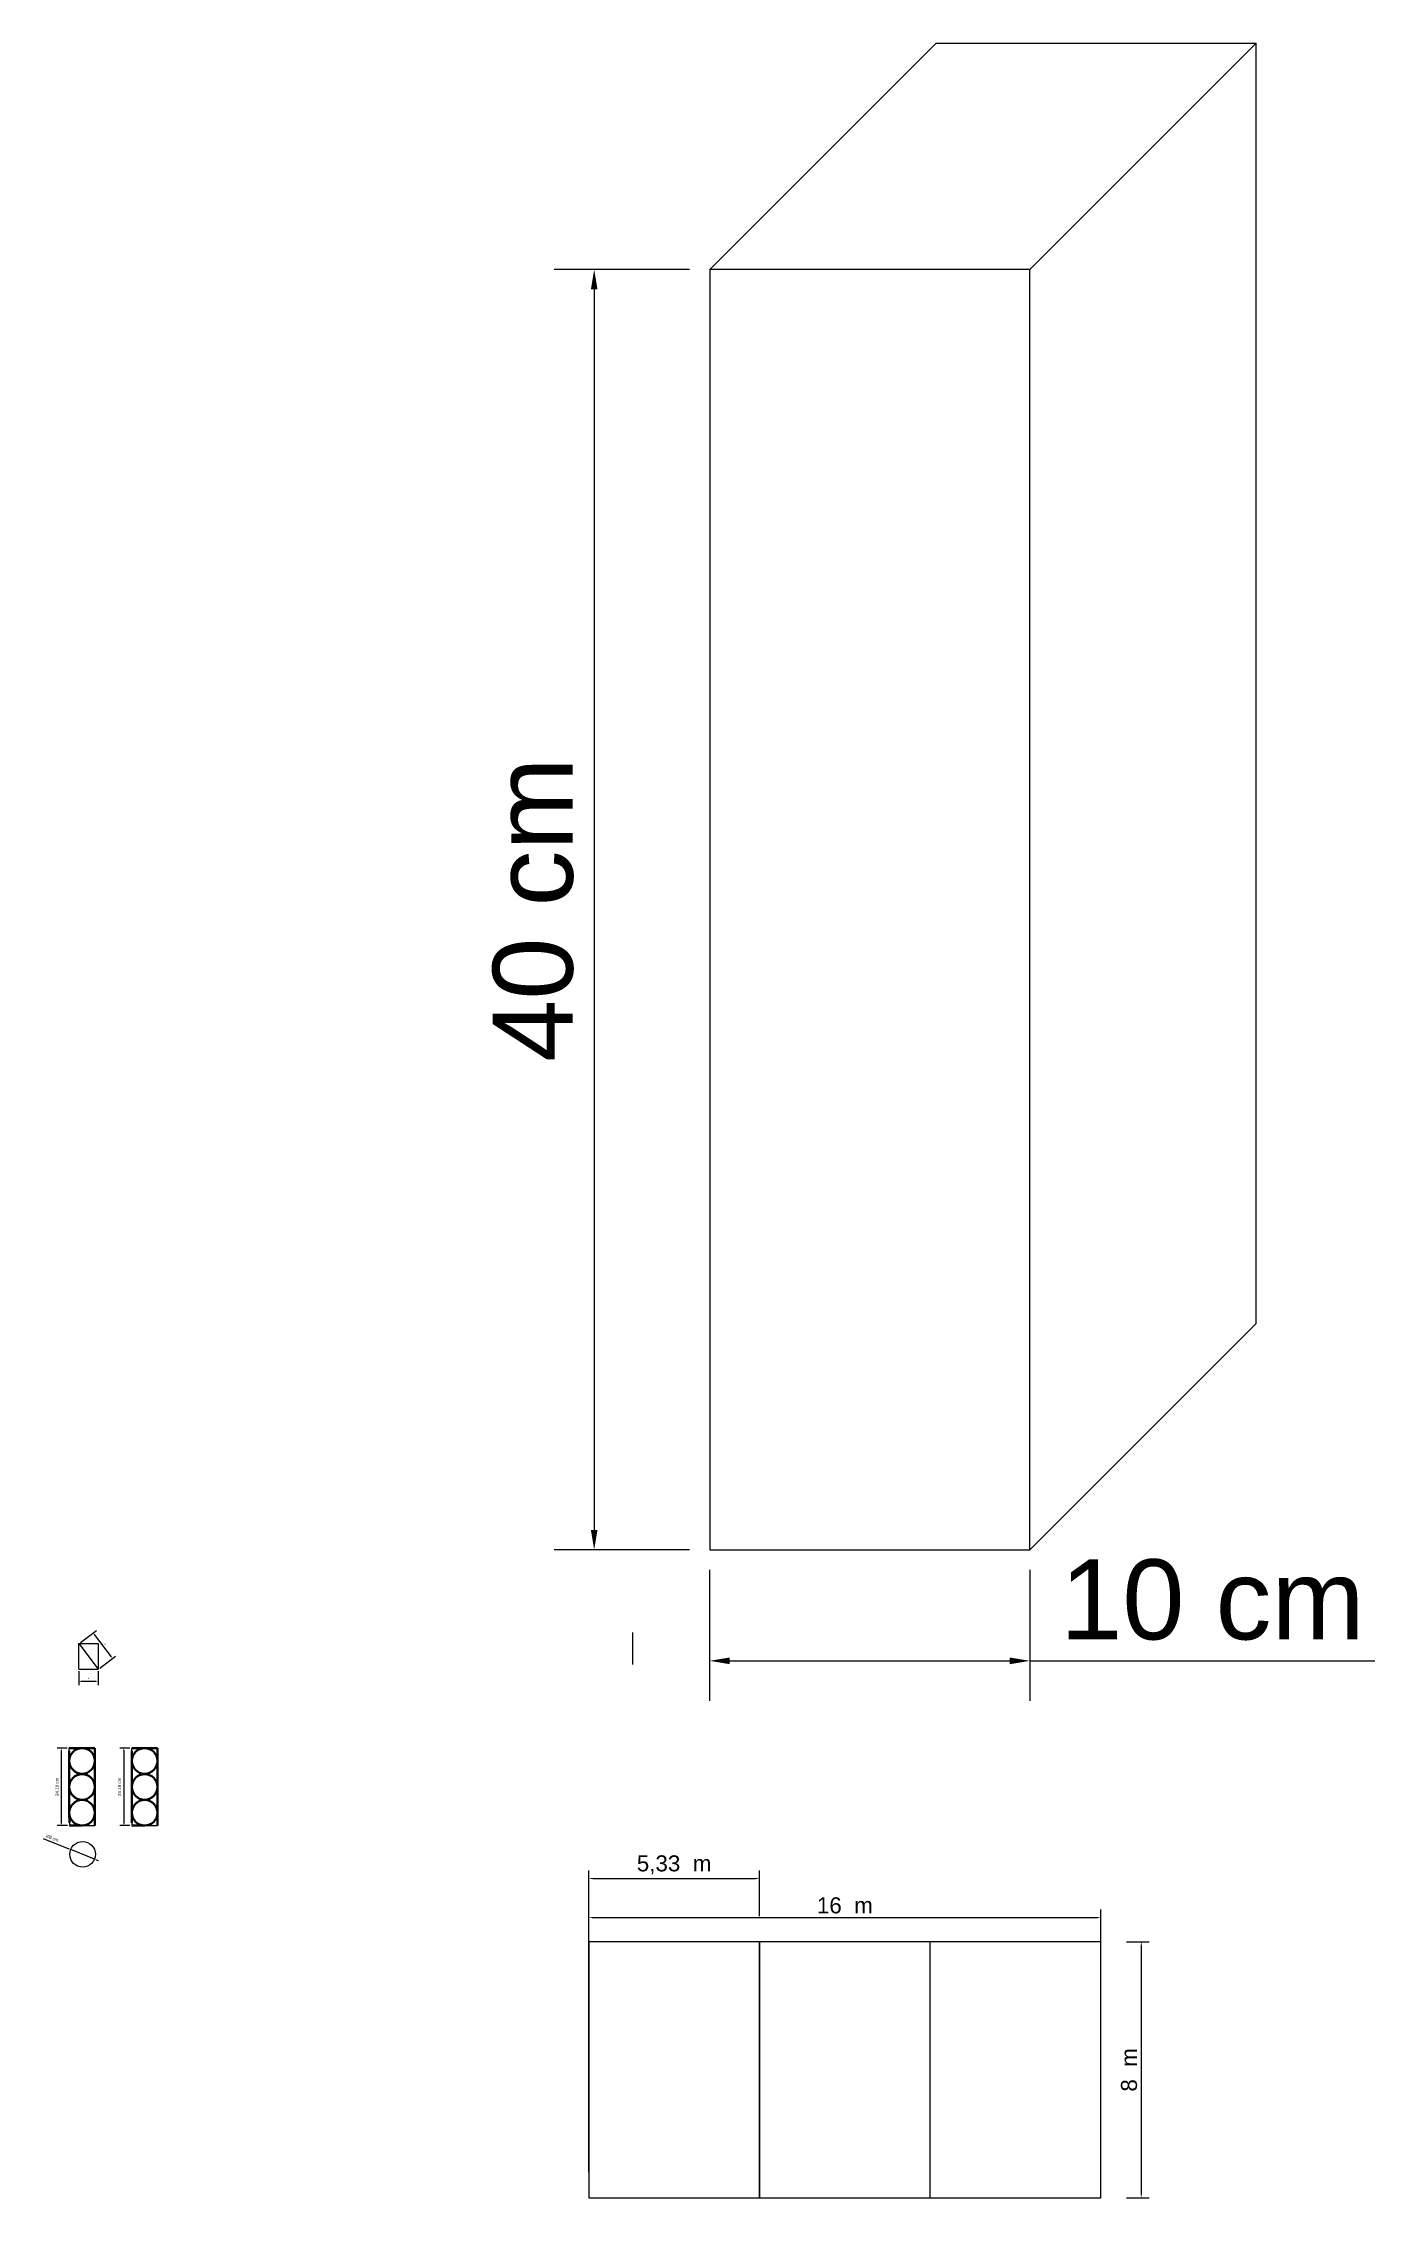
# Model space of a CAD drawing. Header units: millimetres. Extents: x 3066 to 4340, y 1586 to 2259.
# Drawn here: x 3066 to 3482, y 1586 to 2259 of the extents above; entities that cross this region are included whole.
import ezdxf

# ---------------------------------------------------------------- set-up
doc = ezdxf.new("R2010")
doc.units = ezdxf.units.MM
doc.linetypes.add('ACAD_ISO04W100', pattern=[30, 24, -3, 0, -3])
doc.layers.add('AYUDA DIBUJO', color=253, linetype='ACAD_ISO04W100')
doc.layers.add('Cotas', color=253, linetype='Continuous')
doc.styles.get("Standard").update_dxf_attribs({"font": 'arial.ttf'})
doc.dimstyles.new('Hector_cm', dxfattribs={"dimtxt": 2.5, "dimasz": 0.625, "dimexe": 1.248, "dimexo": 0.625, "dimtad": 1, "dimlfac": 0.1, "dimtxsty": 'Standard', "dimcen": 1, "dimadec": 0, "dimazin": 0, "dimtfac": 1, "dimtmove": 0, "dimatfit": 3, "dimfxl": 1, "dimarcsym": 0})
doc.dimstyles.new('Hector_m', dxfattribs={"dimtxt": 2.5, "dimasz": 0.625, "dimexe": 1.248, "dimexo": 4, "dimtad": 1, "dimlfac": 0.1, "dimtxsty": 'Standard', "dimcen": 1, "dimadec": 0, "dimazin": 0, "dimtfac": 1, "dimtmove": 0, "dimatfit": 3, "dimfxl": 1, "dimarcsym": 0})
doc.dimstyles.new('ISO-25', dxfattribs={"dimtxt": 1, "dimasz": 0.625, "dimexe": 1.248, "dimexo": 0.625, "dimtad": 1, "dimtxsty": 'Standard', "dimcen": 1, "dimadec": 0, "dimazin": 0, "dimtfac": 1, "dimtmove": 0, "dimatfit": 3, "dimfxl": 1, "dimarcsym": 0})

# ---------------------------------------------------------------- blocks, each defined once
blk = doc.blocks.new('*D3')
at = {"layer": 'Cotas', "color": 0, "lineweight": -2, "transparency": 16777216}
for p, q in [((3073.87, 1726.74), (3070.72, 1726.74)), ((3071.97, 1726.11), (3071.97, 1703.17)), ((3073.89, 1702.54), (3070.72, 1702.54))]:
    blk.add_line(p, q, dxfattribs=at)
at = {"layer": 'Cotas', "color": 0, "transparency": 16777216}
for points in [[(3071.86, 1726.11), (3072.07, 1726.11), (3071.97, 1726.74)], [(3071.86, 1703.17), (3072.07, 1703.17), (3071.97, 1702.54)]]:
    blk.add_solid(points, dxfattribs=at)
at = {"layer": 'Defpoints', "color": 0, "transparency": 16777216}
for p in [(3074.5, 1726.74), (3071.97, 1702.54), (3074.52, 1702.54)]:
    blk.add_point(p, dxfattribs=at)
at = {"layer": 'Cotas', "color": 0, "transparency": 16777216, "insert": (3070.74, 1714.64), "char_height": 1, "attachment_point": 5, "rotation": 90}
blk.add_mtext('24,19 cm', dxfattribs=at)
blk = doc.blocks.new('*D5')
at = {"layer": 'Cotas', "color": 0, "lineweight": -2, "transparency": 16777216}
for p, q in [((3093.4, 1726.74), (3090.25, 1726.74)), ((3091.5, 1726.11), (3091.5, 1703.17)), ((3093.42, 1702.54), (3090.25, 1702.54))]:
    blk.add_line(p, q, dxfattribs=at)
at = {"layer": 'Cotas', "color": 0, "transparency": 16777216}
for points in [[(3091.39, 1726.11), (3091.6, 1726.11), (3091.5, 1726.74)], [(3091.39, 1703.17), (3091.6, 1703.17), (3091.5, 1702.54)]]:
    blk.add_solid(points, dxfattribs=at)
at = {"layer": 'Defpoints', "color": 0, "transparency": 16777216}
for p in [(3094.03, 1726.74), (3091.5, 1702.54), (3094.05, 1702.54)]:
    blk.add_point(p, dxfattribs=at)
at = {"layer": 'Cotas', "color": 0, "transparency": 16777216, "insert": (3090.27, 1714.64), "char_height": 1, "attachment_point": 5, "rotation": 90}
blk.add_mtext('24,19 cm', dxfattribs=at)
blk = doc.blocks.new('*D6')
at = {"layer": 'Cotas', "color": 0, "lineweight": -2, "transparency": 16777216}
for p, q in [((2250.34, 3358.68), (2255.29, 3362.39)), ((2254.66, 3361.14), (2259.91, 3354.14)), ((2256.34, 3350.68), (2261.29, 3354.39))]:
    blk.add_line(p, q, dxfattribs=at)
at = {"layer": 'Cotas', "color": 0, "transparency": 16777216}
for points in [[(2254.75, 3361.2), (2254.58, 3361.08), (2254.29, 3361.64)], [(2260, 3354.2), (2259.83, 3354.08), (2260.29, 3353.64)]]:
    blk.add_solid(points, dxfattribs=at)
at = {"layer": 'Defpoints', "color": 0, "transparency": 16777216}
for p in [(2249.84, 3358.3), (2260.29, 3353.64), (2255.84, 3350.3)]:
    blk.add_point(p, dxfattribs=at)
at = {"layer": 'Cotas', "color": 0, "transparency": 16777216, "insert": (2257.96, 3358.14), "char_height": 0.425, "attachment_point": 5, "rotation": 306.8699}
blk.add_mtext('10', dxfattribs=at)
blk = doc.blocks.new('*D7')
at = {"layer": 'Cotas', "color": 0, "lineweight": -2, "transparency": 16777216}
for p, q in [((2249.84, 3349.68), (2249.84, 3345.34)), ((2250.47, 3346.59), (2255.22, 3346.59)), ((2255.84, 3349.68), (2255.84, 3345.34))]:
    blk.add_line(p, q, dxfattribs=at)
at = {"layer": 'Cotas', "color": 0, "transparency": 16777216}
for points in [[(2250.47, 3346.69), (2250.47, 3346.48), (2249.84, 3346.59)], [(2255.22, 3346.69), (2255.22, 3346.48), (2255.84, 3346.59)]]:
    blk.add_solid(points, dxfattribs=at)
at = {"layer": 'Defpoints', "color": 0, "transparency": 16777216}
for p in [(2249.84, 3350.3), (2255.84, 3350.3), (2255.84, 3346.59)]:
    blk.add_point(p, dxfattribs=at)
at = {"layer": 'Cotas', "color": 0, "transparency": 16777216, "insert": (2252.84, 3347.43), "char_height": 0.425, "attachment_point": 5}
blk.add_mtext('6', dxfattribs=at)
blk = doc.blocks.new('*D18')
at = {"layer": 'Cotas', "color": 0, "lineweight": -2, "transparency": 16777216}
for p, q in [((3274.53, 1782.41), (3274.53, 1741.51)), ((3374.53, 1782.41), (3374.53, 1741.51)), ((3280.78, 1753.99), (3368.28, 1753.99)), ((3374.53, 1753.99), (3482.33, 1753.99))]:
    blk.add_line(p, q, dxfattribs=at)
at = {"layer": 'Cotas', "color": 0, "transparency": 16777216}
for points in [[(3280.78, 1755.03), (3280.78, 1752.95), (3274.53, 1753.99)], [(3368.28, 1755.03), (3368.28, 1752.95), (3374.53, 1753.99)]]:
    blk.add_solid(points, dxfattribs=at)
at = {"layer": 'Defpoints', "color": 0, "transparency": 16777216}
for p in [(3274.53, 1788.66), (3374.53, 1788.66), (3374.53, 1753.99)]:
    blk.add_point(p, dxfattribs=at)
at = {"layer": 'Cotas', "color": 0, "transparency": 16777216, "insert": (3431.56, 1773.01), "char_height": 25, "attachment_point": 5}
blk.add_mtext('10 cm', dxfattribs=at)
blk = doc.blocks.new('*D19')
at = {"layer": 'Cotas', "color": 0, "lineweight": -2, "transparency": 16777216}
for p, q in [((3268.28, 2188.66), (3225.98, 2188.66)), ((3238.46, 2182.41), (3238.46, 1794.91)), ((3268.28, 1788.66), (3225.98, 1788.66))]:
    blk.add_line(p, q, dxfattribs=at)
at = {"layer": 'Cotas', "color": 0, "transparency": 16777216}
for points in [[(3237.42, 2182.41), (3239.5, 2182.41), (3238.46, 2188.66)], [(3237.42, 1794.91), (3239.5, 1794.91), (3238.46, 1788.66)]]:
    blk.add_solid(points, dxfattribs=at)
at = {"layer": 'Defpoints', "color": 0, "transparency": 16777216}
for p in [(3274.53, 2188.66), (3238.46, 1788.66), (3274.53, 1788.66)]:
    blk.add_point(p, dxfattribs=at)
at = {"layer": 'Cotas', "color": 0, "transparency": 16777216, "insert": (3219.45, 1988.66), "char_height": 25, "attachment_point": 5, "rotation": 90}
blk.add_mtext('40 cm', dxfattribs=at)
blk = doc.blocks.new('*D26')
at = {"layer": 'Cotas', "color": 0, "lineweight": -2, "transparency": 16777216}
for p, q in [((3236.76, 1674.22), (3236.76, 1688.5)), ((3238.01, 1686), (3288.84, 1686)), ((3290.09, 1674.22), (3290.09, 1688.5))]:
    blk.add_line(p, q, dxfattribs=at)
at = {"layer": 'Cotas', "color": 0, "transparency": 16777216}
for points in [[(3238.01, 1686.21), (3238.01, 1685.79), (3236.76, 1686)], [(3288.84, 1686.21), (3288.84, 1685.79), (3290.09, 1686)]]:
    blk.add_solid(points, dxfattribs=at)
at = {"layer": 'Defpoints', "color": 0, "transparency": 16777216}
for p in [(3290.09, 1686), (3236.76, 1666.22), (3290.09, 1666.22)]:
    blk.add_point(p, dxfattribs=at)
at = {"layer": 'Cotas', "color": 0, "transparency": 16777216, "insert": (3263.42, 1690.26), "char_height": 5, "attachment_point": 5}
blk.add_mtext('5,33  m', dxfattribs=at)
blk = doc.blocks.new('*D27')
at = {"layer": 'Cotas', "color": 0, "lineweight": -2, "transparency": 16777216}
for p, q in [((3236.76, 1594.22), (3236.76, 1676.27)), ((3396.76, 1594.22), (3396.76, 1676.27)), ((3238.01, 1673.77), (3395.51, 1673.77))]:
    blk.add_line(p, q, dxfattribs=at)
at = {"layer": 'Cotas', "color": 0, "transparency": 16777216}
for points in [[(3238.01, 1673.98), (3238.01, 1673.57), (3236.76, 1673.77)], [(3395.51, 1673.98), (3395.51, 1673.57), (3396.76, 1673.77)]]:
    blk.add_solid(points, dxfattribs=at)
at = {"layer": 'Defpoints', "color": 0, "transparency": 16777216}
for p in [(3396.76, 1673.77), (3236.76, 1586.22), (3396.76, 1586.22)]:
    blk.add_point(p, dxfattribs=at)
at = {"layer": 'Cotas', "color": 0, "transparency": 16777216, "insert": (3316.76, 1677.58), "char_height": 5, "attachment_point": 5}
blk.add_mtext('16  m', dxfattribs=at)
blk = doc.blocks.new('*D28')
at = {"layer": 'Cotas', "color": 0, "lineweight": -2, "transparency": 16777216}
for p, q in [((3404.76, 1666.22), (3411.85, 1666.22)), ((3409.35, 1664.97), (3409.35, 1587.47)), ((3404.76, 1586.22), (3411.85, 1586.22))]:
    blk.add_line(p, q, dxfattribs=at)
at = {"layer": 'Cotas', "color": 0, "transparency": 16777216}
for points in [[(3409.14, 1664.97), (3409.56, 1664.97), (3409.35, 1666.22)], [(3409.14, 1587.47), (3409.56, 1587.47), (3409.35, 1586.22)]]:
    blk.add_solid(points, dxfattribs=at)
at = {"layer": 'Defpoints', "color": 0, "transparency": 16777216}
for p in [(3396.76, 1666.22), (3396.76, 1586.22), (3409.35, 1586.22)]:
    blk.add_point(p, dxfattribs=at)
at = {"layer": 'Cotas', "color": 0, "transparency": 16777216, "insert": (3405.55, 1626.22), "char_height": 5, "attachment_point": 5, "rotation": 90}
blk.add_mtext('8  m', dxfattribs=at)
blk = doc.blocks.new('*D30')
at = {"layer": 'AYUDA DIBUJO', "color": 0, "lineweight": -2, "transparency": 16777216}
for p, q in [((3066.31, 1698.5), (3074.36, 1695.28)), ((3082.36, 1692.07), (3074.94, 1695.04)), ((3082.94, 1691.84), (3083.52, 1691.6))]:
    blk.add_line(p, q, dxfattribs=at)
at = {"layer": 'AYUDA DIBUJO', "color": 0, "transparency": 16777216}
for points in [[(3074.39, 1695.37), (3074.32, 1695.18), (3074.94, 1695.04)], [(3082.98, 1691.93), (3082.9, 1691.74), (3082.36, 1692.07)]]:
    blk.add_solid(points, dxfattribs=at)
at = {"layer": 'Defpoints', "color": 0, "transparency": 16777216}
for p in [(3074.94, 1695.04), (3082.36, 1692.07)]:
    blk.add_point(p, dxfattribs=at)
at = {"layer": 'AYUDA DIBUJO', "color": 0, "transparency": 16777216, "insert": (3069.17, 1698.61), "char_height": 1, "attachment_point": 5, "rotation": 338.16478}
blk.add_mtext('∅8 cm', dxfattribs=at)
blk = doc.blocks.new('rectangulo')
for p, q in [((2249.841, 3350.303), (2249.841, 3358.303)), ((2249.841, 3358.303), (2255.841, 3350.303)), ((2249.841, 3358.303), (2255.897, 3358.303)), ((2255.897, 3358.303), (2255.841, 3350.303)), ((2249.841, 3350.303), (2255.841, 3350.303))]:
    blk.add_line(p, q)
at = {"layer": 'Cotas'}
dim = blk.add_aligned_dim(p1=(2249.841, 3358.303), p2=(2255.841, 3350.303), distance=5.56, dimstyle='ISO-25', override={"dimpost": ' cm'}, dxfattribs=at)
dim.commit()
dim.dimension.update_dxf_attribs({"geometry": '*D6', "text_midpoint": (2257.963, 3358.144)})
dim = blk.add_linear_dim(base=(2255.841, 3346.587), p1=(2249.841, 3350.303), p2=(2255.841, 3350.303), dimstyle='ISO-25', override={"dimpost": ' cm'}, dxfattribs=at)
dim.commit()
dim.dimension.update_dxf_attribs({"geometry": '*D7', "text_midpoint": (2252.841, 3347.429)})

msp = doc.modelspace()

# ---------------------------------------------------------------- linework, layer by layer
for p, q in [((3274.533, 2188.657), (3345.243, 2259.367)), ((3345.243, 2259.367), (3445.243, 2259.367)), ((3374.533, 2188.657), (3445.243, 2259.367)), ((3445.243, 1859.367), (3445.243, 2259.367)), ((3374.533, 1788.657), (3445.243, 1859.367)), ((3250.442, 1762.875), (3250.442, 1752.875)), ((3074.499, 1725.837), (3074.499, 1726.737)), ((3094.029, 1725.837), (3094.029, 1726.737)), ((3074.512, 1703.366), (3074.516, 1702.544)), ((3094.043, 1703.366), (3094.046, 1702.544)), ((3078.499, 1702.544), (3081.674, 1702.551)), ((3081.674, 1702.551), (3082.499, 1702.552)), ((3098.029, 1702.544), (3101.204, 1702.551)), ((3101.204, 1702.551), (3102.029, 1702.552))]:
    msp.add_line(p, q)
at = {"lineweight": 80}
for p, q in [((3074.499, 1726.737), (3082.499, 1726.737)), ((3082.499, 1726.737), (3082.499, 1702.552)), ((3094.029, 1726.737), (3102.029, 1726.737)), ((3102.029, 1726.737), (3102.029, 1702.552)), ((3074.499, 1706.544), (3074.512, 1703.366)), ((3094.029, 1706.544), (3094.043, 1703.366)), ((3074.516, 1702.544), (3078.499, 1702.544)), ((3094.046, 1702.544), (3098.029, 1702.544))]:
    msp.add_line(p, q, dxfattribs=at)
at = {"lineweight": 211}
for p, q in [((3074.499, 1725.837), (3074.499, 1706.544)), ((3094.029, 1725.837), (3094.029, 1706.544))]:
    msp.add_line(p, q, dxfattribs=at)
for points in [[(3274.533, 1788.657), (3374.533, 1788.657), (3374.533, 2188.657), (3274.533, 2188.657)], [(3236.759, 1586.219), (3396.759, 1586.219), (3396.759, 1666.219), (3236.759, 1666.219)], [(3236.759, 1586.219), (3290.089, 1586.219), (3290.089, 1666.219), (3236.759, 1666.219)], [(3290.089, 1586.219), (3343.419, 1586.219), (3343.419, 1666.219), (3290.089, 1666.219)]]:
    msp.add_lwpolyline(points, close=True)
for centre in [(3078.499, 1722.737), (3098.029, 1722.737)]:
    msp.add_circle(centre, 4, dxfattribs=at)
at = {"lineweight": 80}
for centre in [(3078.499, 1714.6), (3098.029, 1714.6), (3078.499, 1706.544), (3098.029, 1706.544)]:
    msp.add_circle(centre, 4, dxfattribs=at)
msp.add_circle((3078.649, 1693.556), 4)

# ---------------------------------------------------------------- block references
msp.add_blockref('rectangulo', (827.652, -1598.928))

# ---------------------------------------------------------------- dimensions: what is measured, and where the dimension line sits
at = {"layer": 'AYUDA DIBUJO'}
dim = msp.add_diameter_dim_2p(p1=(3082.362, 1692.069), p2=(3074.936, 1695.044), dimstyle='ISO-25', override={"dimpost": ' cm'}, dxfattribs=at)
dim.commit()
dim.dimension.update_dxf_attribs({"geometry": '*D30', "text_midpoint": (3068.733, 1697.529), "dimtype": 163})
at = {"layer": 'Cotas'}
for base, p1, p2, dimstyle, picture, middle in [((3238.462, 1788.657), (3274.533, 2188.657), (3274.533, 1788.657), 'Hector_cm', '*D19', (3219.447, 1988.657)), ((3071.967, 1702.544), (3074.499, 1726.737), (3074.516, 1702.544), 'ISO-25', '*D3', (3070.741, 1714.641)), ((3091.497, 1702.544), (3094.029, 1726.737), (3094.046, 1702.544), 'ISO-25', '*D5', (3090.271, 1714.641))]:
    dim = msp.add_linear_dim(base=base, p1=p1, p2=p2, angle=90, dimstyle=dimstyle, override={"dimpost": ' cm'}, dxfattribs=at)
    dim.commit()
    dim.dimension.update_dxf_attribs({"geometry": picture, "text_midpoint": middle})
dim = msp.add_linear_dim(base=(3374.533, 1753.993), p1=(3274.533, 1788.657), p2=(3374.533, 1788.657), dimstyle='Hector_cm', override={"dimpost": ' cm'}, dxfattribs=at)
dim.commit()
dim.dimension.update_dxf_attribs({"geometry": '*D18', "text_midpoint": (3431.559, 1773.007)})
for base, p1, p2, picture, middle in [((3290.089, 1686.001), (3236.759, 1666.219), (3290.089, 1666.219), '*D26', (3263.424, 1686.001)), ((3396.759, 1673.773), (3236.759, 1586.219), (3396.759, 1586.219), '*D27', (3316.759, 1673.773))]:
    dim = msp.add_linear_dim(base=base, p1=p1, p2=p2, dimstyle='Hector_m', override={"dimpost": '  m'}, dxfattribs=at)
    dim.commit()
    dim.dimension.update_dxf_attribs({"geometry": picture, "text_midpoint": middle, "dimtype": 160})
dim = msp.add_linear_dim(base=(3409.353, 1586.219), p1=(3396.759, 1666.219), p2=(3396.759, 1586.219), angle=90, dimstyle='Hector_m', override={"dimpost": '  m'}, dxfattribs=at)
dim.commit()
dim.dimension.update_dxf_attribs({"geometry": '*D28', "text_midpoint": (3409.353, 1626.219), "dimtype": 160})

doc.saveas('drawing.dxf')
